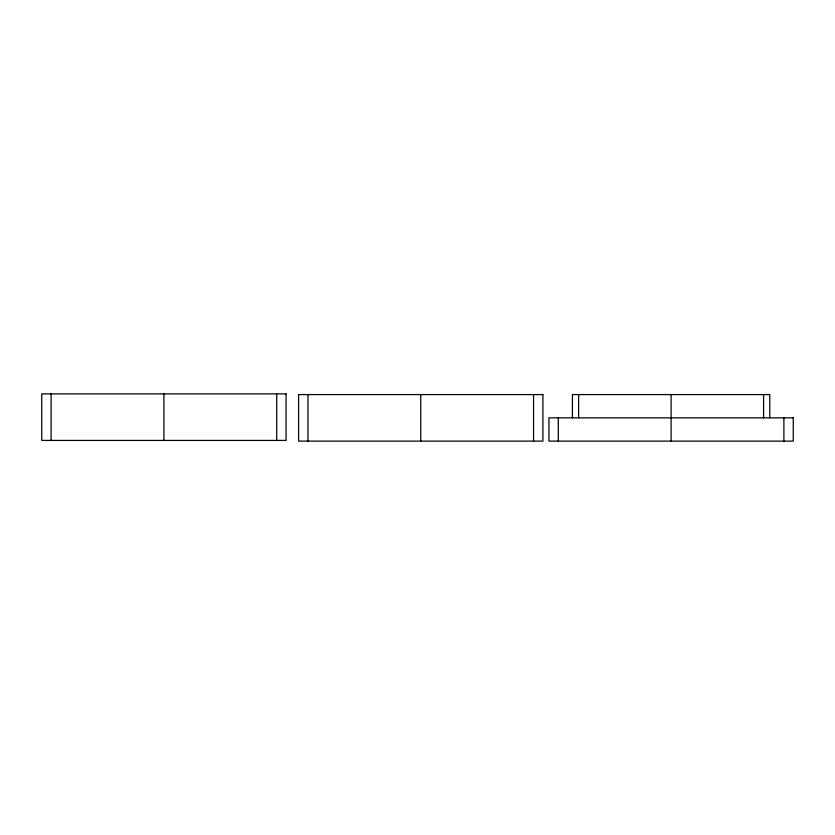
<?xml version="1.0" encoding="UTF-8"?>
<svg xmlns="http://www.w3.org/2000/svg" width="835" height="835" viewBox="0 0 835 835"><rect width="100%" height="100%" fill="white"/><g stroke="black" fill="none" stroke-linecap="round" stroke-linejoin="round"><path stroke-width="1.25" d="M783.898 417.844L783.898 441.12M769.786 417.844L769.786 394.579L572.424 394.579L572.424 417.844M763.576 394.579L763.576 417.844M671.1 394.579L671.1 441.12M578.624 394.579L578.624 417.844M558.302 417.844L558.302 441.12M533.555 394.579L533.555 441.12M420.756 394.579L420.756 441.12M307.958 394.579L307.958 441.12M276.698 393.88L276.698 440.421M163.9 393.88L163.9 440.421M51.102 393.88L51.102 440.421M286.05 393.88L41.75 393.88L41.75 440.421L286.05 440.421L286.05 393.88M542.907 394.579L298.606 394.579L298.606 441.12L542.907 441.12L542.907 394.579M793.25 417.844L548.95 417.844L548.95 441.12L793.25 441.12L793.25 417.844"/></g></svg>
